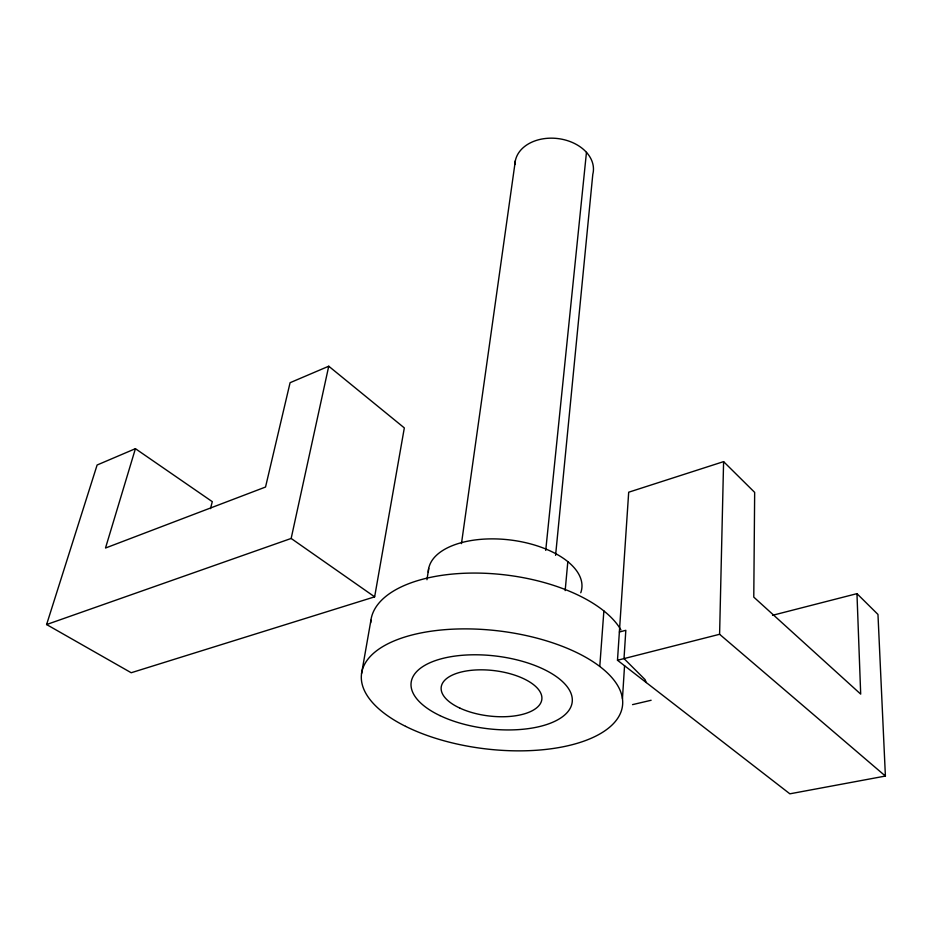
<?xml version="1.0" encoding="UTF-8"?>
<svg xmlns="http://www.w3.org/2000/svg" width="932" height="932" viewBox="0 0 932 932"><rect width="100%" height="100%" fill="white"/><g stroke="black" fill="none" stroke-linecap="round" stroke-linejoin="round"><path stroke-width="1.4" d="M885.4 776.053L719.597 634.284L723.593 461.631L628.692 492.213L617.485 660.264L789.87 793.819L885.4 776.053L877.967 614.444L856.962 593.649L772.546 615.306M622.459 698.592L624.557 665.623M599.777 666.403L603.878 610.926M565.165 590.608L567.821 561.681M555.588 555.332L592.799 174.331A39.377 28.636 6.6 0 0 558.047 138.588A39.377 28.636 6.6 0 0 514.953 164.486M545.733 550.404L586.461 152.359M461.468 543.601L515.349 160.758M426.961 579.751L428.697 568.427M135.42 448.676L97.114 465.01L46.6 624.545L131.202 672.741L374.641 596.841L404.325 427.905L328.74 366.218L290.085 382.702L265.538 487.028L105.502 548.028L135.42 448.676L212.286 501.661L210.481 508.627M361.546 673.638L370.936 620.199M46.6 624.545L291.157 538.451L328.74 366.218M619.372 632.013L625.826 630.3L624.009 658.598L645.084 679.626L646.202 682.515M617.485 660.264L719.597 634.284M632.537 704.627L651.119 700.27M291.157 538.451L374.641 596.841M723.593 461.631L754.664 492.387L753.778 597.121L860.69 694.107L856.962 593.649M428.336 572.271A77.228 39.412 6.8 0 1 511.971 540.199A77.228 39.412 6.8 0 1 580.753 592.764M370.68 622.856A128.465 61.617 6.9 0 1 481.634 573.168A128.465 61.617 6.9 0 1 620.933 629.916M459.825 708.087A50.678 22.822 6.9 0 0 541.294 701.656A50.678 22.822 6.9 0 0 473.479 670.12A50.678 22.822 6.9 0 0 459.825 708.087M439.916 715.59A81.119 36.558 6.9 0 0 571.118 706.305A81.119 36.558 6.9 0 0 463.961 655.161A81.119 36.558 6.9 0 0 439.916 715.59M405.548 726.331A131.47 59.345 6.9 0 0 620.141 713.947A131.47 59.345 6.9 0 0 450.342 629.298A131.47 59.345 6.9 0 0 405.548 726.331"/></g></svg>
